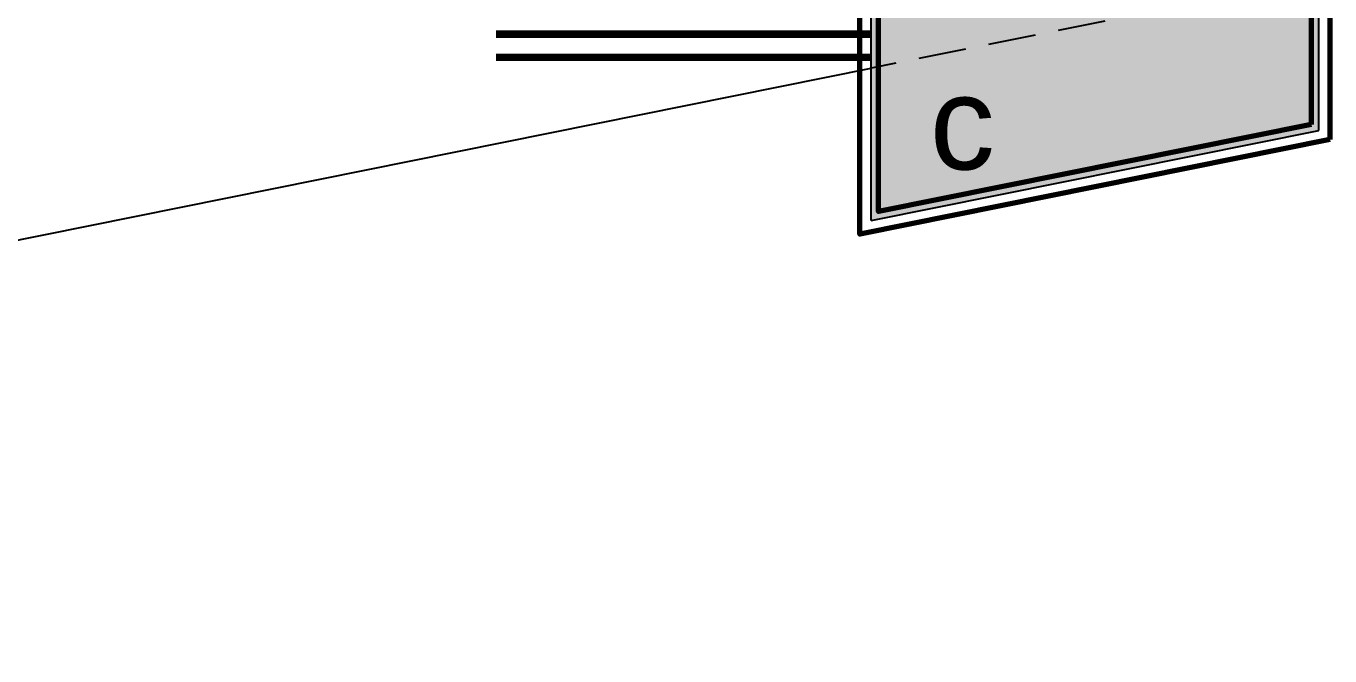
# Model space of a CAD drawing. Header units: metres. Extents: x -664657 to -643449, y -1076720 to -1062383.
# Drawn here: x -643536.59 to -643501.64, y -1071379.47 to -1071362.6 of the extents above; entities that cross this region are included whole.
import ezdxf

# ---------------------------------------------------------------- set-up
doc = ezdxf.new("R2010")
doc.units = ezdxf.units.M
doc.header["$LTSCALE"] = 0.1
doc.linetypes.add('DASHED', pattern=[19.05, 12.7, -6.35])
for name, color, linetype in [('AA_THER_popis', 6, 'Continuous'), ('AA_THER_slabá', 4, 'Continuous'), ('AA_THER_srafy', 52, 'Continuous'), ('AA_THER_ZELEŇ', 53, 'Continuous'), ('AA_THER_čárkovaná', 5, 'DASHED')]:
    doc.layers.add(name, color=color, linetype=linetype)
doc.layers.add('AA_THER_silná', color=1, linetype='Continuous', lineweight=70)
doc.styles.get("Standard").update_dxf_attribs({"font": 'arial.ttf', "width": 0.8})

msp = doc.modelspace()

# ---------------------------------------------------------------- hatches: boundary and pattern name
at = {"layer": 'AA_THER_srafy'}
h = msp.add_hatch(color=31, dxfattribs=at)
h.dxf.hatch_style = 1
h.paths.add_polyline_path([(-643531.936, -1071277.231), (-643563.936, -1071277.231), (-643563.936, -1071287.231), (-643531.936, -1071287.231)])
h.paths.add_polyline_path([(-643563.936, -1071277.231), (-643531.936, -1071277.231), (-643531.936, -1071275.231), (-643571.936, -1071275.231), (-643571.936, -1071287.231), (-643563.936, -1071287.231)])
h.paths.add_polyline_path([(-643563.936, -1071305.231), (-643571.936, -1071305.231), (-643571.936, -1071317.231), (-643563.936, -1071317.231)])
h.paths.add_polyline_path([(-643553.936, -1071305.231), (-643563.936, -1071305.231), (-643563.936, -1071317.231), (-643553.936, -1071317.231)])
h.paths.add_polyline_path([(-643527.936, -1071305.231), (-643541.936, -1071305.231), (-643541.936, -1071317.231), (-643527.936, -1071317.231)], flags=16)
h.paths.add_polyline_path([(-643563.936, -1071335.231), (-643571.936, -1071335.231), (-643571.936, -1071347.231), (-643563.936, -1071347.231)])
h.paths.add_polyline_path([(-643527.936, -1071335.231), (-643563.936, -1071335.231), (-643563.936, -1071347.231), (-643527.936, -1071347.231)])
h.paths.add_polyline_path([(-643563.936, -1071365.623), (-643571.936, -1071367.231), (-643571.936, -1071379.471), (-643538.603, -1071372.769), (-643538.603, -1071368.689), (-643563.936, -1071373.783)])
h.paths.add_polyline_path([(-643538.603, -1071360.529), (-643563.936, -1071365.623), (-643563.936, -1071373.783), (-643538.603, -1071368.689)])
h.paths.add_polyline_path([(-643501.936, -1071275.231), (-643513.936, -1071275.231), (-643513.936, -1071277.231), (-643503.936, -1071277.231), (-643503.936, -1071361.718), (-643513.936, -1071363.729), (-643513.936, -1071367.809), (-643501.936, -1071365.396)])
h.paths.add_polyline_path([(-643503.936, -1071277.231), (-643513.936, -1071277.231), (-643513.936, -1071363.729), (-643503.936, -1071361.718)], flags=17)

# ---------------------------------------------------------------- linework, layer by layer
at = {"layer": 'AA_THER_silná'}
for points in [[(-643501.636, -1071365.641), (-643514.236, -1071368.175), (-643514.236, -1071274.931), (-643501.636, -1071274.931)], [(-643502.136, -1071365.232), (-643513.736, -1071367.565), (-643513.736, -1071275.431), (-643502.136, -1071275.431)]]:
    msp.add_lwpolyline(points, close=True, dxfattribs=at)
at = {"layer": 'AA_THER_slabá'}
for p, q in [((-643513.936, -1071367.809), (-643513.936, -1071275.231)), ((-643501.936, -1071365.396), (-643501.936, -1071275.231)), ((-643513.936, -1071367.809), (-643501.936, -1071365.396))]:
    msp.add_line(p, q, dxfattribs=at)
msp.add_lwpolyline([(-643538.603, -1071368.689), (-643513.936, -1071363.729)], dxfattribs=at)
at = {"layer": 'AA_THER_ZELEŇ', "const_width": 0.2}
for points in [[(-643513.936, -1071362.814), (-643523.988, -1071362.814)], [(-643513.936, -1071362.814), (-643523.988, -1071362.814)], [(-643513.936, -1071363.438), (-643523.988, -1071363.438)]]:
    msp.add_lwpolyline(points, dxfattribs=at)
at = {"layer": 'AA_THER_čárkovaná'}
msp.add_line((-643503.936, -1071361.718), (-643513.936, -1071363.729), dxfattribs=at)

# ---------------------------------------------------------------- texts
at = {"layer": 'AA_THER_popis'}
msp.add_text('c', height=2.5, dxfattribs=at).set_placement((-643512.363, -1071366.439))

doc.saveas('drawing.dxf')
